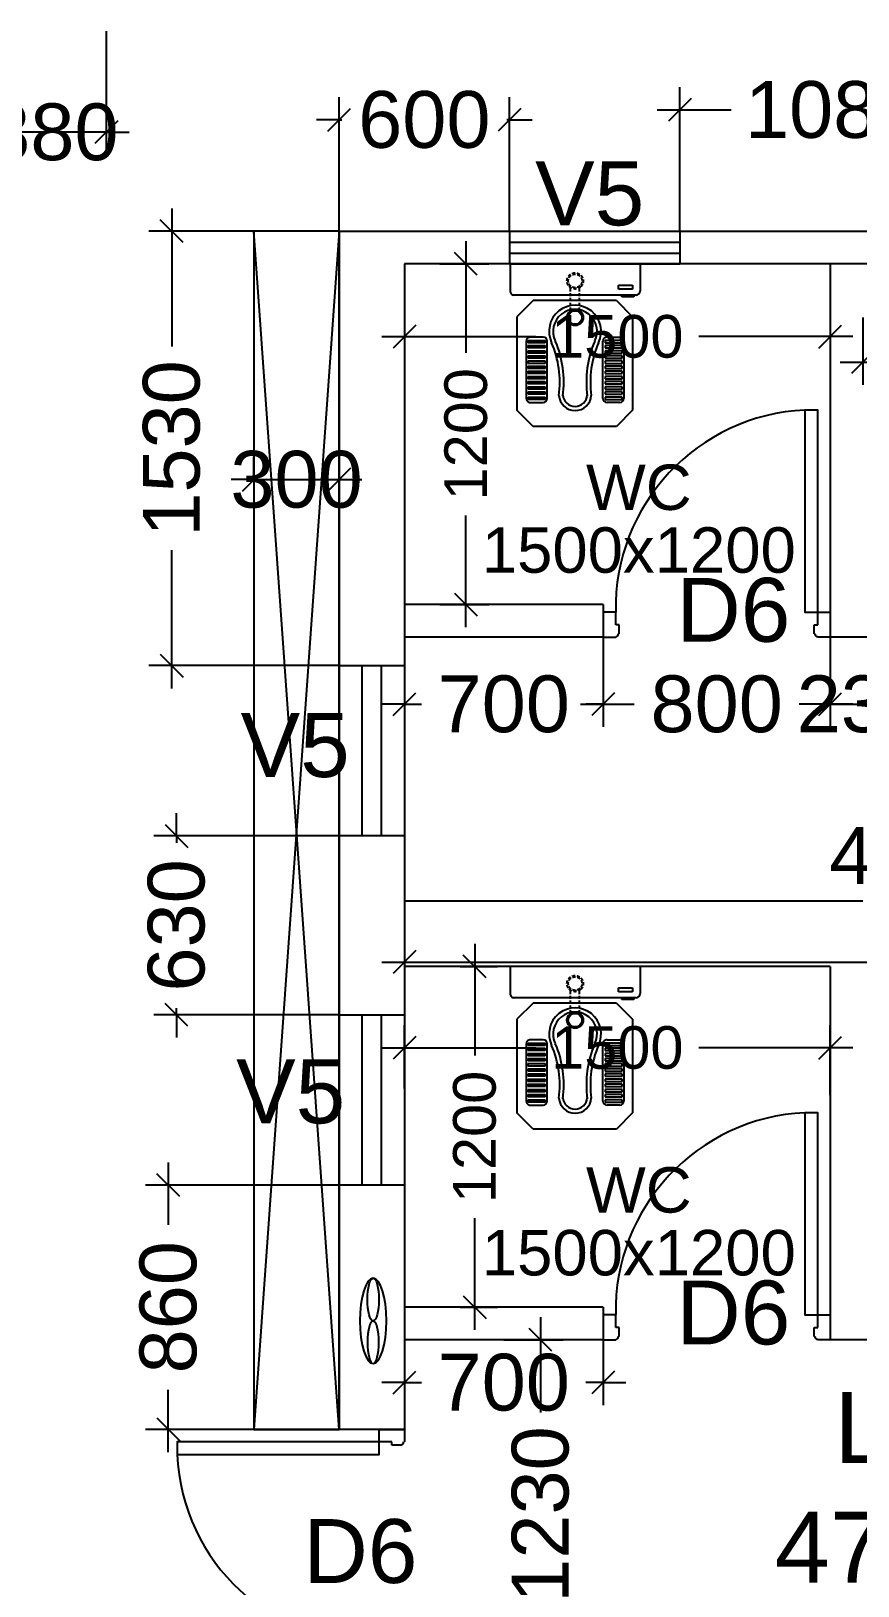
# Model space of a CAD drawing. Extents: x 7620542 to 7843793, y -6476226 to -6093835.
# Drawn here: x 7642264 to 7645176, y -6342722 to -6337245 of the extents above; entities that cross this region are included whole.
import ezdxf
from ezdxf.enums import TextEntityAlignment as Align

# ---------------------------------------------------------------- set-up
doc = ezdxf.new("R2010")
doc.units = 0
doc.header["$LTSCALE"] = 600
doc.header["$MEASUREMENT"] = 0
doc.header["$PDMODE"] = 35
doc.linetypes.add('HIDDEN', pattern=[0.375, 0.25, -0.125])
doc.layers.get('0').update_dxf_attribs({"linetype": 'CONTINUOUS'})
doc.layers.get('Defpoints').update_dxf_attribs({"linetype": 'CONTINUOUS'})
for name, color, linetype in [('DIM-TEXT', 8, 'CONTINUOUS'), ('DOOR', 32, 'CONTINUOUS'), ('Duct', 8, 'CONTINUOUS'), ('Exaust', 8, 'CONTINUOUS'), ('joinery', 7, 'CONTINUOUS'), ('Room Dim', 1, 'CONTINUOUS'), ('T Wall', 8, 'CONTINUOUS'), ('TEXT', 6, 'CONTINUOUS'), ('toi-fix', 46, 'CONTINUOUS'), ('Wall', 1, 'CONTINUOUS'), ('Walls', 7, 'CONTINUOUS'), ('WIN', 151, 'CONTINUOUS'), ('Working Dim', 5, 'CONTINUOUS')]:
    doc.layers.add(name, color=color, linetype=linetype)
doc.styles.add('ari', font='arial.ttf')
doc.styles.add('ARIAL', font='arial.ttf')
doc.styles.add('RT', font='romant.shx')
doc.dimstyles.new('int. dim', dxfattribs={"dimtxt": 450, "dimasz": 80, "dimexe": 80, "dimexo": 0, "dimgap": 70, "dimtad": 0, "dimdec": 0, "dimzin": 12, "dimdsep": 46, "dimtxsty": 'ari', "dimblk": 'OBLIQUE', "dimcen": 2, "dimdle": 80, "dimclrd": 256, "dimclre": 256, "dimclrt": 6, "dimadec": 0, "dimazin": 0, "dimtfac": 1, "dimtdec": 0, "dimtix": 1, "dimtmove": 2, "dimatfit": 3, "dimfxl": 1, "dimtolj": 1, "dimtzin": 0, "dimlwd": -1, "dimlwe": -1, "dimarcsym": 0})
doc.dimstyles.new('TEXT', dxfattribs={"dimscale": 0, "dimtxt": 600, "dimasz": 300, "dimexe": 300, "dimexo": 30, "dimgap": 50, "dimtad": 0, "dimdec": 0, "dimzin": 0, "dimdsep": 46, "dimtxsty": 'RT', "dimblk": 'OBLIQUE', "dimcen": 0.09, "dimdle": 300, "dimclrd": 256, "dimclre": 256, "dimclrt": 170, "dimadec": 0, "dimazin": 0, "dimtfac": 1, "dimtdec": 0, "dimtofl": 0, "dimtmove": 2, "dimatfit": 3, "dimfxl": 1, "dimfrac": 2, "dimtolj": 1, "dimtzin": 0, "dimlwd": -1, "dimlwe": -1, "dimarcsym": 0})

# ---------------------------------------------------------------- blocks, each defined once
blk = doc.blocks.new('_Oblique')
at = {"color": 0, "linetype": 'ByBlock', "lineweight": -2}
blk.add_line((-0.5, -0.5), (0.5, 0.5), dxfattribs=at)
blk = doc.blocks.new('*D553')
at = {"layer": 'Defpoints', "color": 0, "transparency": 16777216}
for p in [(7642149, -6337245.4, 47.4), (7642529, -6337245.4, 47.4), (7642149, -6337601.5)]:
    blk.add_point(p, dxfattribs=at)
at = {"layer": 'Working Dim', "transparency": 16777216}
for p, q in [((7642149, -6337245.4), (7642149, -6337681.5)), ((7642529, -6337245.4), (7642529, -6337681.5)), ((7642149, -6337601.5), (7642069, -6337601.5)), ((7642529, -6337601.5), (7642149, -6337601.5)), ((7642529, -6337601.5), (7642609, -6337601.5))]:
    blk.add_line(p, q, dxfattribs=at)
at = {"layer": 'Working Dim', "transparency": 16777216, "xscale": 80, "yscale": 80, "zscale": 80}
blk.add_blockref('_Oblique', (7642149, -6337601.5), dxfattribs=at)
at = {"layer": 'Working Dim', "transparency": 16777216, "xscale": 80, "yscale": 80, "zscale": 80, "rotation": 180}
blk.add_blockref('_Oblique', (7642529, -6337601.5), dxfattribs=at)
at = {"layer": 'Working Dim', "color": 6, "transparency": 16777216, "insert": (7642339, -6337601.5), "char_height": 200, "attachment_point": 5, "style": 'ari'}
blk.add_mtext('\\A1;380', dxfattribs=at)
blk = doc.blocks.new('Z$W@#1841')
at = {"layer": 'DOOR'}
for p, q in [((-267.6, -167.4), (-317.3, -167.4)), ((-317.3, -167.4), (-317.3, -267.4)), ((-267.6, -217.9), (-267.6, -167.4)), ((533, -217.9), (533, -167.4)), ((533, -167.4), (582.7, -167.4)), ((582.7, -167.4), (582.7, -267.4)), ((-254.1, -217.9), (-267.6, -217.9)), ((-254.1, -253.9), (-254.1, -217.9)), ((519.5, -253.9), (519.5, -217.9)), ((519.5, -217.9), (533, -217.9)), ((-317.3, -267.4), (-267.6, -267.4)), ((-267.6, -267.4), (-267.6, -265.2)), ((-254.1, -253.9), (-256.3, -253.9)), ((519.5, -253.9), (521.7, -253.9)), ((533, -267.4), (533, -265.2)), ((582.7, -267.4), (533, -267.4))]:
    blk.add_line(p, q, dxfattribs=at)
blk.add_lwpolyline([(482.5, 633.2), (482.5, -167.4), (533, -167.4), (533, 633.2)], close=True, dxfattribs=at)
at = {"layer": 'DOOR', "color": 145}
blk.add_arc((518.4, -152.1), 786.1, 92.61772, 181.11293, dxfattribs=at)
at = {"layer": 'DOOR'}
for centre, start, end in [((-267.6, -253.9), 270, 0), ((533, -253.9), 180, 270)]:
    blk.add_arc(centre, 11.2, start, end, dxfattribs=at)
blk = doc.blocks.new('A$C37B60793')
at = {"layer": 'toi-fix', "color": 8}
for p, q in [((0, 303.1), (127, 303.1)), ((0, -306.5), (0, 303.1)), ((146, -287.4), (146, 284.1)), ((171.2, 195), (247.4, 271.2)), ((247.4, 271.2), (685.9, 271.2)), ((362.3, 226.9), (630.5, 226.9)), ((762.1, 195), (685.9, 271.2)), ((171.2, -195.4), (171.2, 195)), ((343.3, 148.1), (343.3, 207.9)), ((358.5, 218.7), (358.5, 139.2)), ((369.5, 218.7), (358.5, 218.7)), ((369.5, 139.2), (369.5, 218.7)), ((382.7, 218.7), (382.7, 139.2)), ((393.7, 218.7), (382.7, 218.7)), ((393.7, 139.2), (393.7, 218.7)), ((406.9, 218.7), (406.9, 139.2)), ((417.9, 218.7), (406.9, 218.7)), ((417.9, 139.2), (417.9, 218.7)), ((431, 218.7), (431, 139.2)), ((442.1, 218.7), (431, 218.7)), ((442.1, 139.2), (442.1, 218.7)), ((455.2, 218.7), (455.2, 139.2)), ((466.3, 218.7), (455.2, 218.7)), ((466.3, 139.2), (466.3, 218.7)), ((479.4, 218.7), (479.4, 139.2)), ((490.5, 218.7), (479.4, 218.7)), ((490.5, 139.2), (490.5, 218.7)), ((503.6, 218.7), (503.6, 139.2)), ((514.6, 218.7), (503.6, 218.7)), ((514.6, 139.2), (514.6, 218.7)), ((527.8, 218.7), (527.8, 139.2)), ((538.8, 218.7), (527.8, 218.7)), ((538.8, 139.2), (538.8, 218.7)), ((552, 218.7), (552, 139.2)), ((563, 218.7), (552, 218.7)), ((563, 139.2), (563, 218.7)), ((576.2, 218.7), (576.2, 139.2)), ((587.2, 218.7), (576.2, 218.7)), ((587.2, 139.2), (587.2, 218.7)), ((600.4, 218.7), (600.4, 139.2)), ((611.4, 218.7), (600.4, 218.7)), ((611.4, 139.2), (611.4, 218.7)), ((624.5, 218.7), (624.5, 139.2)), ((635.6, 218.7), (624.5, 218.7)), ((635.6, 139.2), (635.6, 218.7)), ((649.5, 207.9), (649.5, 148.1)), ((762.1, -195.4), (762.1, 195)), ((358.5, 139.2), (369.5, 139.2)), ((630.5, 129.1), (362.3, 129.1)), ((382.7, 139.2), (393.7, 139.2)), ((406.9, 139.2), (417.9, 139.2)), ((431, 139.2), (442.1, 139.2)), ((455.2, 139.2), (466.3, 139.2)), ((479.4, 139.2), (490.5, 139.2)), ((503.6, 139.2), (514.6, 139.2)), ((527.8, 139.2), (538.8, 139.2)), ((552, 139.2), (563, 139.2)), ((576.2, 139.2), (587.2, 139.2)), ((600.4, 139.2), (611.4, 139.2)), ((624.5, 139.2), (635.6, 139.2)), ((358.5, -222), (358.5, -142.6)), ((358.5, -142.6), (369.5, -142.6)), ((630.5, -132.4), (362.3, -132.4)), ((369.5, -142.6), (369.5, -222)), ((382.7, -222), (382.7, -142.6)), ((382.7, -142.6), (393.7, -142.6)), ((393.7, -142.6), (393.7, -222)), ((406.9, -222), (406.9, -142.6)), ((406.9, -142.6), (417.9, -142.6)), ((417.9, -142.6), (417.9, -222)), ((431, -222), (431, -142.6)), ((431, -142.6), (442.1, -142.6)), ((442.1, -142.6), (442.1, -222)), ((455.2, -222), (455.2, -142.6)), ((455.2, -142.6), (466.3, -142.6)), ((466.3, -142.6), (466.3, -222)), ((479.4, -222), (479.4, -142.6)), ((479.4, -142.6), (490.5, -142.6)), ((490.5, -142.6), (490.5, -222)), ((503.6, -222), (503.6, -142.6)), ((503.6, -142.6), (514.6, -142.6)), ((514.6, -142.6), (514.6, -222)), ((527.8, -222), (527.8, -142.6)), ((527.8, -142.6), (538.8, -142.6)), ((538.8, -142.6), (538.8, -222)), ((552, -222), (552, -142.6)), ((552, -142.6), (563, -142.6)), ((563, -142.6), (563, -222)), ((576.2, -222), (576.2, -142.6)), ((576.2, -142.6), (587.2, -142.6)), ((587.2, -142.6), (587.2, -222)), ((600.4, -222), (600.4, -142.6)), ((600.4, -142.6), (611.4, -142.6)), ((611.4, -142.6), (611.4, -222)), ((624.5, -222), (624.5, -142.6)), ((624.5, -142.6), (635.6, -142.6)), ((635.6, -142.6), (635.6, -222)), ((117.8, -205), (100.3, -205)), ((100.3, -205), (100.3, -270.7)), ((117.8, -270.7), (117.8, -205)), ((171.2, -195.4), (247.4, -271.6)), ((343.3, -151.5), (343.3, -211.2)), ((649.5, -211.2), (649.5, -151.5)), ((685.9, -271.6), (762.1, -195.4)), ((100.3, -270.7), (117.8, -270.7)), ((153.7, -221.4), (147.5, -221.4)), ((147.5, -221.4), (147.5, -276.8)), ((147.5, -276.8), (153.7, -276.8)), ((153.7, -276.8), (153.7, -221.4)), ((247.4, -271.6), (685.9, -271.6)), ((369.5, -222), (358.5, -222)), ((362.3, -230.3), (630.5, -230.3)), ((393.7, -222), (382.7, -222)), ((417.9, -222), (406.9, -222)), ((442.1, -222), (431, -222)), ((466.3, -222), (455.2, -222)), ((490.5, -222), (479.4, -222)), ((514.6, -222), (503.6, -222)), ((538.8, -222), (527.8, -222)), ((563, -222), (552, -222)), ((587.2, -222), (576.2, -222)), ((611.4, -222), (600.4, -222)), ((635.6, -222), (624.5, -222)), ((0, -306.5), (127, -306.5))]:
    blk.add_line(p, q, dxfattribs=at)
at = {"layer": 'toi-fix', "color": 8, "linetype": 'HIDDEN', "ltscale": 0.1}
for p, q in [((219.3, 19), (111.7, 19)), ((219.3, -22.3), (111.7, -22.3))]:
    blk.add_line(p, q, dxfattribs=at)
at = {"layer": 'toi-fix', "color": 8, "extrusion": (0, 0, -1)}
for centre, major_axis, start_param, end_param in [((127, 284.1), (-13.5, -13.5), 2.356194, 3.926991), ((362.3, 207.9), (13.5, -13.5), 2.356194, 3.926991), ((630.5, 207.9), (-13.5, -13.5), 2.356194, 3.926991), ((362.3, 148.1), (-13.5, -13.5), -0.785398, 0.785398), ((630.5, 148.1), (-13.5, -13.5), 3.926991, 5.497787), ((316.3, -1.7), (0, -122.2), -0.449608, 3.591264), ((316.3, -1.7), (0, -103.2), -0.449671, 3.591202), ((554, 536.4), (-29.4, -484.3), -0.19615, 0.346746), ((554, 536.4), (-11.6, -466), -0.160496, 0.3824), ((611.1, -1.7), (-54, -54), 2.434309, 5.419673), ((251.3, -1.7), (-26.9, -26.9), 0.785398, 7.068583), ((251.3, -1.7), (-22.5, -22.5), 0.785398, 7.068583), ((611.1, -1.7), (40.6, -40.6), 4.005105, 6.990469), ((554, -539.7), (29.4, -484.3), 2.794864, 3.33776), ((554, -539.7), (11.6, -466), 2.7592, 3.302095), ((362.3, -151.5), (13.5, -13.5), 2.356194, 3.926991), ((630.5, -151.5), (13.5, -13.5), 3.926991, 5.497787), ((362.3, -211.2), (-13.5, -13.5), -0.785398, 0.785398), ((630.5, -211.2), (13.5, -13.5), 5.497787, 7.068583), ((127, -287.4), (13.5, -13.5), 5.497787, 7.068583)]:
    blk.add_ellipse(centre, major_axis=major_axis, ratio=1, start_param=start_param, end_param=end_param, dxfattribs=at)
at = {"layer": 'toi-fix', "color": 8, "linetype": 'HIDDEN', "ltscale": 0.1, "extrusion": (0, 0, -1)}
for major_axis, start_param, end_param in [((26.9, -26.9), 2.356194490188911, 8.639379797368496), ((22.5, -22.5), 2.356194490188169, 8.639379797367756)]:
    blk.add_ellipse((79.7, -1.7), major_axis=major_axis, ratio=1, start_param=start_param, end_param=end_param, dxfattribs=at)
blk = doc.blocks.new('A$C153C7E87')
at = {"layer": 'Exaust', "color": 10, "extrusion": (0, 0, -1)}
for centre, major_axis, ratio in [((0, 0), (150.2, 0.1), 0.312125), ((-75.1, 0), (75.1, 0), 0.271389)]:
    blk.add_ellipse(centre, major_axis=major_axis, ratio=ratio, start_param=3.141593, end_param=9.424778, dxfattribs=at)
at = {"layer": 'Exaust', "color": 10}
blk.add_ellipse((75.1, 0), major_axis=(75.1, 0), ratio=0.271389, dxfattribs=at)
blk = doc.blocks.new('*D812')
at = {"layer": 'Defpoints', "color": 0, "transparency": 16777216}
for p in [(7643928.9, -6341855.4, -5.1), (7644058.4, -6341855.4), (7643928.9, -6343085.4, -5.1)]:
    blk.add_point(p, dxfattribs=at)
at = {"layer": 'Working Dim', "transparency": 16777216}
for p, q in [((7644058.4, -6341775.4), (7644058.4, -6342111.5)), ((7643928.9, -6341855.4), (7644138.4, -6341855.4)), ((7644058.4, -6343165.4), (7644058.4, -6342829.3)), ((7643928.9, -6343085.4), (7644138.4, -6343085.4))]:
    blk.add_line(p, q, dxfattribs=at)
at = {"layer": 'Working Dim', "transparency": 16777216, "xscale": 80, "yscale": 80, "zscale": 80}
for p, rotation in [((7644058.4, -6341855.4), 90), ((7644058.4, -6343085.4), 270)]:
    blk.add_blockref('_Oblique', p, dxfattribs=dict(at, rotation=rotation))
at = {"layer": 'Working Dim', "color": 6, "transparency": 16777216, "insert": (7644058.4, -6342470.4), "char_height": 200, "attachment_point": 5, "rotation": 90, "style": 'ari'}
blk.add_mtext('\\A1;1230', dxfattribs=at)
blk = doc.blocks.new('*D817')
at = {"layer": 'Defpoints', "color": 0, "transparency": 16777216}
for p in [(7643578.9, -6341855.4, -5.1), (7644278.9, -6341855.4, -5.1), (7644278.9, -6342005.6)]:
    blk.add_point(p, dxfattribs=at)
at = {"layer": 'Working Dim', "transparency": 16777216}
for p, q in [((7643578.9, -6341855.4), (7643578.9, -6342085.6)), ((7644278.9, -6341855.4), (7644278.9, -6342085.6)), ((7643578.9, -6342005.6), (7643498.9, -6342005.6)), ((7643578.9, -6342005.6), (7643639.1, -6342005.6)), ((7644278.9, -6342005.6), (7644218.6, -6342005.6)), ((7644278.9, -6342005.6), (7644358.9, -6342005.6))]:
    blk.add_line(p, q, dxfattribs=at)
at = {"layer": 'Working Dim', "transparency": 16777216, "xscale": 80, "yscale": 80, "zscale": 80}
blk.add_blockref('_Oblique', (7643578.9, -6342005.6), dxfattribs=at)
at = {"layer": 'Working Dim', "transparency": 16777216, "xscale": 80, "yscale": 80, "zscale": 80, "rotation": 180}
blk.add_blockref('_Oblique', (7644278.9, -6342005.6), dxfattribs=at)
at = {"layer": 'Working Dim', "color": 6, "transparency": 16777216, "insert": (7643928.9, -6342005.6), "char_height": 200, "attachment_point": 5, "style": 'ari'}
blk.add_mtext('\\A1;700', dxfattribs=at)
blk = doc.blocks.new('*D818')
at = {"layer": 'Defpoints', "color": 0, "transparency": 16777216}
for p in [(7643775.1, -6340540.4, -0.7), (7643826.5, -6340540.4), (7643775.1, -6341740.4, -5.1)]:
    blk.add_point(p, dxfattribs=at)
at = {"layer": 'Working Dim', "transparency": 16777216}
for p, q in [((7643826.5, -6340460.4), (7643826.5, -6340853.7)), ((7643775.1, -6340540.4), (7643906.5, -6340540.4)), ((7643826.5, -6341820.4), (7643826.5, -6341427)), ((7643775.1, -6341740.4), (7643906.5, -6341740.4))]:
    blk.add_line(p, q, dxfattribs=at)
at = {"layer": 'Working Dim', "transparency": 16777216, "xscale": 80, "yscale": 80, "zscale": 80}
for p, rotation in [((7643826.5, -6340540.4), 90), ((7643826.5, -6341740.4), 270)]:
    blk.add_blockref('_Oblique', p, dxfattribs=dict(at, rotation=rotation))
at = {"layer": 'Working Dim', "color": 6, "transparency": 16777216, "insert": (7643826.5, -6341140.4), "char_height": 150, "attachment_point": 5, "rotation": 90, "style": 'ari'}
blk.add_mtext('\\A1;1200', dxfattribs=at)
blk = doc.blocks.new('*D819')
at = {"layer": 'Defpoints', "color": 0, "transparency": 16777216}
for p in [(7645078.9, -6340826.4), (7643578.9, -6340969.8), (7645078.9, -6340993.8, -10.3)]:
    blk.add_point(p, dxfattribs=at)
at = {"layer": 'Working Dim', "transparency": 16777216}
for p, q in [((7643578.9, -6340969.8), (7643578.9, -6340746.4)), ((7645078.9, -6340993.8), (7645078.9, -6340746.4)), ((7643498.9, -6340826.4), (7644042.2, -6340826.4)), ((7645158.9, -6340826.4), (7644615.6, -6340826.4))]:
    blk.add_line(p, q, dxfattribs=at)
at = {"layer": 'Working Dim', "transparency": 16777216, "xscale": 80, "yscale": 80, "zscale": 80, "rotation": 180}
blk.add_blockref('_Oblique', (7643578.9, -6340826.4), dxfattribs=at)
at = {"layer": 'Working Dim', "transparency": 16777216, "xscale": 80, "yscale": 80, "zscale": 80}
blk.add_blockref('_Oblique', (7645078.9, -6340826.4), dxfattribs=at)
at = {"layer": 'Working Dim', "color": 6, "transparency": 16777216, "insert": (7644328.9, -6340826.4), "char_height": 150, "attachment_point": 5, "style": 'ari'}
blk.add_mtext('\\A1;1500', dxfattribs=at)
blk = doc.blocks.new('*D820')
at = {"layer": 'Defpoints', "color": 0, "transparency": 16777216}
for p in [(7643579, -6340155.3, 5.1), (7648309, -6340446, 9.4), (7648309, -6340524.3)]:
    blk.add_point(p, dxfattribs=at)
at = {"layer": 'Working Dim', "transparency": 16777216}
for p, q in [((7643579, -6340155.3), (7643579, -6340604.3)), ((7648309, -6340446), (7648309, -6340604.3)), ((7643499, -6340524.3), (7645571.7, -6340524.3)), ((7648389, -6340524.3), (7646316.3, -6340524.3))]:
    blk.add_line(p, q, dxfattribs=at)
at = {"layer": 'Working Dim', "transparency": 16777216, "xscale": 80, "yscale": 80, "zscale": 80, "rotation": 180}
blk.add_blockref('_Oblique', (7643579, -6340524.3), dxfattribs=at)
at = {"layer": 'Working Dim', "transparency": 16777216, "xscale": 80, "yscale": 80, "zscale": 80}
blk.add_blockref('_Oblique', (7648309, -6340524.3), dxfattribs=at)
at = {"layer": 'Working Dim', "color": 6, "transparency": 16777216, "insert": (7645944, -6340524.3), "char_height": 200, "attachment_point": 5, "style": 'ari'}
blk.add_mtext('\\A1;4730', dxfattribs=at)
blk = doc.blocks.new('*D822')
at = {"layer": 'Defpoints', "color": 0, "transparency": 16777216}
for p in [(7643704, -6338065.4, 5.1), (7643795.8, -6338065.4), (7643704, -6339265.4, 5.1)]:
    blk.add_point(p, dxfattribs=at)
at = {"layer": 'Working Dim', "transparency": 16777216}
for p, q in [((7643795.8, -6337985.4), (7643795.8, -6338378.7)), ((7643704, -6338065.4), (7643875.8, -6338065.4)), ((7643795.8, -6339345.4), (7643795.8, -6338952)), ((7643704, -6339265.4), (7643875.8, -6339265.4))]:
    blk.add_line(p, q, dxfattribs=at)
at = {"layer": 'Working Dim', "transparency": 16777216, "xscale": 80, "yscale": 80, "zscale": 80}
for p, rotation in [((7643795.8, -6338065.4), 90), ((7643795.8, -6339265.4), 270)]:
    blk.add_blockref('_Oblique', p, dxfattribs=dict(at, rotation=rotation))
at = {"layer": 'Working Dim', "color": 6, "transparency": 16777216, "insert": (7643795.8, -6338665.4), "char_height": 150, "attachment_point": 5, "rotation": 90, "style": 'ari'}
blk.add_mtext('\\A1;1200', dxfattribs=at)
blk = doc.blocks.new('*D823')
at = {"layer": 'Defpoints', "color": 0, "transparency": 16777216}
for p in [(7643579, -6338220.7, 5.1), (7645078.9, -6338220.7, 5.1), (7645078.9, -6338321.6)]:
    blk.add_point(p, dxfattribs=at)
at = {"layer": 'Working Dim', "transparency": 16777216}
for p, q in [((7643579, -6338220.7), (7643579, -6338401.6)), ((7645078.9, -6338220.7), (7645078.9, -6338401.6)), ((7643499, -6338321.6), (7644042.3, -6338321.6)), ((7645158.9, -6338321.6), (7644615.6, -6338321.6))]:
    blk.add_line(p, q, dxfattribs=at)
at = {"layer": 'Working Dim', "transparency": 16777216, "xscale": 80, "yscale": 80, "zscale": 80, "rotation": 180}
blk.add_blockref('_Oblique', (7643579, -6338321.6), dxfattribs=at)
at = {"layer": 'Working Dim', "transparency": 16777216, "xscale": 80, "yscale": 80, "zscale": 80}
blk.add_blockref('_Oblique', (7645078.9, -6338321.6), dxfattribs=at)
at = {"layer": 'Working Dim', "color": 6, "transparency": 16777216, "insert": (7644328.9, -6338321.6), "char_height": 150, "attachment_point": 5, "style": 'ari'}
blk.add_mtext('\\A1;1500', dxfattribs=at)
blk = doc.blocks.new('*D824')
at = {"layer": 'Defpoints', "color": 0, "transparency": 16777216}
for p in [(7645193.9, -6338254.4, 5.1), (7646693.9, -6338288, 5.1), (7646693.9, -6338411.3)]:
    blk.add_point(p, dxfattribs=at)
at = {"layer": 'Working Dim', "transparency": 16777216}
for p, q in [((7645193.9, -6338254.4), (7645193.9, -6338491.3)), ((7646693.9, -6338288), (7646693.9, -6338491.3)), ((7645113.9, -6338411.3), (7645657.2, -6338411.3)), ((7646773.9, -6338411.3), (7646230.5, -6338411.3))]:
    blk.add_line(p, q, dxfattribs=at)
at = {"layer": 'Working Dim', "transparency": 16777216, "xscale": 80, "yscale": 80, "zscale": 80, "rotation": 180}
blk.add_blockref('_Oblique', (7645193.9, -6338411.3), dxfattribs=at)
at = {"layer": 'Working Dim', "transparency": 16777216, "xscale": 80, "yscale": 80, "zscale": 80}
blk.add_blockref('_Oblique', (7646693.9, -6338411.3), dxfattribs=at)
at = {"layer": 'Working Dim', "color": 6, "transparency": 16777216, "insert": (7645943.9, -6338411.3), "char_height": 150, "attachment_point": 5, "style": 'ari'}
blk.add_mtext('\\A1;1500', dxfattribs=at)
blk = doc.blocks.new('*D835')
at = {"layer": 'Defpoints', "color": 0, "linetype": 'Continuous', "transparency": 16777216}
for p in [(7658166.6, -6335351), (7641399, -6337015.4, -0.2), (7658166.6, -6337015.4, 11187)]:
    blk.add_point(p, dxfattribs=at)
at = {"layer": 'DIM-TEXT', "transparency": 16777216}
for p, q in [((7641399, -6337015.4), (7641399, -6335051)), ((7658166.6, -6337015.4), (7658166.6, -6335051)), ((7641099, -6335351), (7643885.4, -6335351)), ((7658466.6, -6335351), (7655680.1, -6335351))]:
    blk.add_line(p, q, dxfattribs=at)
at = {"layer": 'DIM-TEXT', "linetype": 'Continuous', "transparency": 16777216, "xscale": 300, "yscale": 300, "zscale": 300, "rotation": 180}
blk.add_blockref('_Oblique', (7641399, -6335351), dxfattribs=at)
at = {"layer": 'DIM-TEXT', "linetype": 'Continuous', "transparency": 16777216, "xscale": 300, "yscale": 300, "zscale": 300}
blk.add_blockref('_Oblique', (7658166.6, -6335351), dxfattribs=at)
at = {"layer": 'DIM-TEXT', "color": 170, "linetype": 'Continuous', "transparency": 16777216, "insert": (7649782.8, -6335351), "char_height": 750, "attachment_point": 5, "style": 'ari'}
blk.add_mtext('\\A1;{\\H0.8x;ATTENDANT WAITING HALLS\\P(NIGHT STAY)}', dxfattribs=at)
blk = doc.blocks.new('*D1742')
at = {"layer": 'Defpoints', "color": 0, "transparency": 16777216}
for p in [(7643579, -6339380.4), (7644278.9, -6339380.4), (7644278.9, -6339616.3)]:
    blk.add_point(p, dxfattribs=at)
at = {"layer": 'Working Dim', "transparency": 16777216}
for p, q in [((7643579, -6339380.4), (7643579, -6339696.3)), ((7644278.9, -6339380.4), (7644278.9, -6339696.3)), ((7643579, -6339616.3), (7643499, -6339616.3)), ((7643579, -6339616.3), (7643639.2, -6339616.3)), ((7644278.9, -6339616.3), (7644218.7, -6339616.3)), ((7644278.9, -6339616.3), (7644358.9, -6339616.3))]:
    blk.add_line(p, q, dxfattribs=at)
at = {"layer": 'Working Dim', "transparency": 16777216, "xscale": 80, "yscale": 80, "zscale": 80}
blk.add_blockref('_Oblique', (7643579, -6339616.3), dxfattribs=at)
at = {"layer": 'Working Dim', "transparency": 16777216, "xscale": 80, "yscale": 80, "zscale": 80, "rotation": 180}
blk.add_blockref('_Oblique', (7644278.9, -6339616.3), dxfattribs=at)
at = {"layer": 'Working Dim', "color": 6, "transparency": 16777216, "insert": (7643928.9, -6339616.3), "char_height": 200, "attachment_point": 5, "style": 'ari'}
blk.add_mtext('\\A1;700', dxfattribs=at)
blk = doc.blocks.new('*D1743')
at = {"layer": 'Defpoints', "color": 0, "transparency": 16777216}
for p in [(7644278.9, -6339380.4), (7645078.9, -6339380.4), (7645078.9, -6339616.3)]:
    blk.add_point(p, dxfattribs=at)
at = {"layer": 'Working Dim', "transparency": 16777216}
for p, q in [((7644278.9, -6339380.4), (7644278.9, -6339696.3)), ((7645078.9, -6339380.4), (7645078.9, -6339696.3)), ((7644198.9, -6339616.3), (7644388.1, -6339616.3)), ((7645158.9, -6339616.3), (7644969.6, -6339616.3))]:
    blk.add_line(p, q, dxfattribs=at)
at = {"layer": 'Working Dim', "transparency": 16777216, "xscale": 80, "yscale": 80, "zscale": 80, "rotation": 180}
blk.add_blockref('_Oblique', (7644278.9, -6339616.3), dxfattribs=at)
at = {"layer": 'Working Dim', "transparency": 16777216, "xscale": 80, "yscale": 80, "zscale": 80}
blk.add_blockref('_Oblique', (7645078.9, -6339616.3), dxfattribs=at)
at = {"layer": 'Working Dim', "color": 6, "transparency": 16777216, "insert": (7644678.9, -6339616.3), "char_height": 200, "attachment_point": 5, "style": 'ari'}
blk.add_mtext('\\A1;800', dxfattribs=at)
blk = doc.blocks.new('*D1744')
at = {"layer": 'Defpoints', "color": 0, "transparency": 16777216}
for p in [(7645078.9, -6339380.4), (7645308.9, -6339380.4), (7645308.9, -6339616.3)]:
    blk.add_point(p, dxfattribs=at)
at = {"layer": 'Working Dim', "transparency": 16777216}
for p, q in [((7645078.9, -6339380.4), (7645078.9, -6339696.3)), ((7645308.9, -6339380.4), (7645308.9, -6339696.3)), ((7645078.9, -6339616.3), (7644998.9, -6339616.3)), ((7645078.9, -6339616.3), (7645308.9, -6339616.3)), ((7645308.9, -6339616.3), (7645388.9, -6339616.3))]:
    blk.add_line(p, q, dxfattribs=at)
at = {"layer": 'Working Dim', "transparency": 16777216, "xscale": 80, "yscale": 80, "zscale": 80}
blk.add_blockref('_Oblique', (7645078.9, -6339616.3), dxfattribs=at)
at = {"layer": 'Working Dim', "transparency": 16777216, "xscale": 80, "yscale": 80, "zscale": 80, "rotation": 180}
blk.add_blockref('_Oblique', (7645308.9, -6339616.3), dxfattribs=at)
at = {"layer": 'Working Dim', "color": 6, "transparency": 16777216, "insert": (7645193.9, -6339616.3), "char_height": 200, "attachment_point": 5, "style": 'ari'}
blk.add_mtext('\\A1;230', dxfattribs=at)
blk = doc.blocks.new('*D1754')
at = {"layer": 'Defpoints', "color": 0, "transparency": 16777216}
for p in [(7643949.3, -6337557.9), (7643349, -6337950.4), (7643949.3, -6337950.4)]:
    blk.add_point(p, dxfattribs=at)
at = {"layer": 'Working Dim', "transparency": 16777216}
for p, q in [((7643349, -6337950.4), (7643349, -6337477.9)), ((7643949.3, -6337950.4), (7643949.3, -6337477.9)), ((7643349, -6337557.9), (7643269, -6337557.9)), ((7643349, -6337557.9), (7643358, -6337557.9)), ((7643949.3, -6337557.9), (7643940.3, -6337557.9)), ((7643949.3, -6337557.9), (7644029.3, -6337557.9))]:
    blk.add_line(p, q, dxfattribs=at)
at = {"layer": 'Working Dim', "transparency": 16777216, "xscale": 80, "yscale": 80, "zscale": 80}
blk.add_blockref('_Oblique', (7643349, -6337557.9), dxfattribs=at)
at = {"layer": 'Working Dim', "transparency": 16777216, "xscale": 80, "yscale": 80, "zscale": 80, "rotation": 180}
blk.add_blockref('_Oblique', (7643949.3, -6337557.9), dxfattribs=at)
at = {"layer": 'Working Dim', "color": 6, "transparency": 16777216, "insert": (7643649.2, -6337557.9), "char_height": 200, "attachment_point": 5, "style": 'ari'}
blk.add_mtext('\\A1;600', dxfattribs=at)
blk = doc.blocks.new('*D1755')
at = {"layer": 'Defpoints', "color": 0, "transparency": 16777216}
for p in [(7645629.4, -6337522.9), (7644549.3, -6337950.4), (7645629.4, -6337950.4)]:
    blk.add_point(p, dxfattribs=at)
at = {"layer": 'Working Dim', "transparency": 16777216}
for p, q in [((7644549.3, -6337950.4), (7644549.3, -6337442.9)), ((7645629.4, -6337950.4), (7645629.4, -6337442.9)), ((7644469.3, -6337522.9), (7644730.5, -6337522.9)), ((7645709.4, -6337522.9), (7645448.2, -6337522.9))]:
    blk.add_line(p, q, dxfattribs=at)
at = {"layer": 'Working Dim', "transparency": 16777216, "xscale": 80, "yscale": 80, "zscale": 80, "rotation": 180}
blk.add_blockref('_Oblique', (7644549.3, -6337522.9), dxfattribs=at)
at = {"layer": 'Working Dim', "transparency": 16777216, "xscale": 80, "yscale": 80, "zscale": 80}
blk.add_blockref('_Oblique', (7645629.4, -6337522.9), dxfattribs=at)
at = {"layer": 'Working Dim', "color": 6, "transparency": 16777216, "insert": (7645089.4, -6337522.9), "char_height": 200, "attachment_point": 5, "style": 'ari'}
blk.add_mtext('\\A1;1080', dxfattribs=at)
blk = doc.blocks.new('*D1759')
at = {"layer": 'Defpoints', "color": 0, "transparency": 16777216}
for p in [(7642747.4, -6341310.3), (7643349, -6341310.3), (7643349, -6342170.4)]:
    blk.add_point(p, dxfattribs=at)
at = {"layer": 'Working Dim', "transparency": 16777216}
for p, q in [((7642747.4, -6341230.3), (7642747.4, -6341449.6)), ((7643349, -6341310.3), (7642667.4, -6341310.3)), ((7642747.4, -6342250.4), (7642747.4, -6342031)), ((7643349, -6342170.4), (7642667.4, -6342170.4))]:
    blk.add_line(p, q, dxfattribs=at)
at = {"layer": 'Working Dim', "transparency": 16777216, "xscale": 80, "yscale": 80, "zscale": 80}
for p, rotation in [((7642747.4, -6341310.3), 90), ((7642747.4, -6342170.4), 270)]:
    blk.add_blockref('_Oblique', p, dxfattribs=dict(at, rotation=rotation))
at = {"layer": 'Working Dim', "color": 6, "transparency": 16777216, "insert": (7642747.4, -6341740.3), "char_height": 200, "attachment_point": 5, "rotation": 90, "style": 'ari'}
blk.add_mtext('\\A1;860', dxfattribs=at)
blk = doc.blocks.new('*D1760')
at = {"layer": 'Defpoints', "color": 0, "transparency": 16777216}
for p in [(7642776.1, -6340080.4), (7643348.9, -6340080.4), (7643349, -6340710.3)]:
    blk.add_point(p, dxfattribs=at)
at = {"layer": 'Working Dim', "transparency": 16777216}
for p, q in [((7642776.1, -6340080.4), (7642776.1, -6340000.4)), ((7643348.9, -6340080.4), (7642696.1, -6340080.4)), ((7642776.1, -6340080.4), (7642776.1, -6340104.2)), ((7643349, -6340710.3), (7642696.1, -6340710.3)), ((7642776.1, -6340710.3), (7642776.1, -6340686.5)), ((7642776.1, -6340710.3), (7642776.1, -6340790.3))]:
    blk.add_line(p, q, dxfattribs=at)
at = {"layer": 'Working Dim', "transparency": 16777216, "xscale": 80, "yscale": 80, "zscale": 80}
for p, rotation in [((7642776.1, -6340080.4), 270), ((7642776.1, -6340710.3), 90)]:
    blk.add_blockref('_Oblique', p, dxfattribs=dict(at, rotation=rotation))
at = {"layer": 'Working Dim', "color": 6, "transparency": 16777216, "insert": (7642776.1, -6340395.3), "char_height": 200, "attachment_point": 5, "rotation": 90, "style": 'ari'}
blk.add_mtext('\\A1;630', dxfattribs=at)
blk = doc.blocks.new('*D1761')
at = {"layer": 'Defpoints', "color": 0, "transparency": 16777216}
for p in [(7643349, -6337950.4), (7642759.2, -6339480.4), (7643349, -6339480.4)]:
    blk.add_point(p, dxfattribs=at)
at = {"layer": 'Working Dim', "transparency": 16777216}
for p, q in [((7642759.2, -6337870.4), (7642759.2, -6338356.5)), ((7643349, -6337950.4), (7642679.2, -6337950.4)), ((7642759.2, -6339560.4), (7642759.2, -6339074.2)), ((7643349, -6339480.4), (7642679.2, -6339480.4))]:
    blk.add_line(p, q, dxfattribs=at)
at = {"layer": 'Working Dim', "transparency": 16777216, "xscale": 80, "yscale": 80, "zscale": 80}
for p, rotation in [((7642759.2, -6337950.4), 90), ((7642759.2, -6339480.4), 270)]:
    blk.add_blockref('_Oblique', p, dxfattribs=dict(at, rotation=rotation))
at = {"layer": 'Working Dim', "color": 6, "transparency": 16777216, "insert": (7642759.2, -6338715.4), "char_height": 200, "attachment_point": 5, "rotation": 90, "style": 'ari'}
blk.add_mtext('\\A1;1530', dxfattribs=at)
blk = doc.blocks.new('*D1763')
at = {"layer": 'Defpoints', "color": 0, "transparency": 16777216}
for p in [(7643048.9, -6338829.7), (7643349, -6338825.3), (7643349, -6338829.7)]:
    blk.add_point(p, dxfattribs=at)
at = {"layer": 'Working Dim', "transparency": 16777216}
for p, q in [((7643048.9, -6338829.7), (7643048.9, -6338745.3)), ((7643349, -6338829.7), (7643349, -6338745.3)), ((7643048.9, -6338825.3), (7642968.9, -6338825.3)), ((7643048.9, -6338825.3), (7643349, -6338825.3)), ((7643349, -6338825.3), (7643429, -6338825.3))]:
    blk.add_line(p, q, dxfattribs=at)
at = {"layer": 'Working Dim', "transparency": 16777216, "xscale": 80, "yscale": 80, "zscale": 80}
blk.add_blockref('_Oblique', (7643048.9, -6338825.3), dxfattribs=at)
at = {"layer": 'Working Dim', "transparency": 16777216, "xscale": 80, "yscale": 80, "zscale": 80, "rotation": 180}
blk.add_blockref('_Oblique', (7643349, -6338825.3), dxfattribs=at)
at = {"layer": 'Working Dim', "color": 6, "transparency": 16777216, "insert": (7643199, -6338825.3), "char_height": 200, "attachment_point": 5, "style": 'ari'}
blk.add_mtext('\\A1;300', dxfattribs=at)

msp = doc.modelspace()

# ---------------------------------------------------------------- linework, layer by layer
at = {"layer": 'Duct', "color": 8, "linetype": 'HIDDEN', "ltscale": 600}
for p, q in [((7643348.913, -6337950.365, -9.699), (7643048.913, -6342170.374, -14.83)), ((7643348.913, -6342170.374, -14.83), (7643048.913, -6337950.365, -9.699))]:
    msp.add_line(p, q, dxfattribs=at)
at = {"layer": 'Duct', "color": 7, "linetype": 'HIDDEN', "ltscale": 600, "elevation": -14.83}
msp.add_lwpolyline([(7643048.913, -6342170.374), (7643349.003, -6342170.374), (7643349.003, -6337950.365), (7643048.913, -6337950.365)], close=True, dxfattribs=at)
at = {"layer": 'T Wall', "color": 6, "linetype": 'Continuous'}
for p, q in [((7645078.868, -6338065.365, -14.83), (7645078.868, -6339265.365, -14.83)), ((7644278.868, -6339265.365, -14.83), (7643578.868, -6339265.365, -14.83)), ((7644278.868, -6339265.365, -14.83), (7644278.868, -6339380.365, -14.83)), ((7645078.868, -6339265.365, -14.83), (7645078.868, -6339380.365, -14.83)), ((7644278.868, -6339380.365, -14.83), (7643578.868, -6339380.365, -14.83)), ((7645308.868, -6339380.365, -14.83), (7645078.868, -6339380.365, -14.83)), ((7644278.868, -6341740.353, -14.83), (7643578.868, -6341740.353, -14.83)), ((7644278.868, -6341740.353, -14.83), (7644278.868, -6341855.353, -14.83)), ((7644278.868, -6341855.353, -14.83), (7643578.868, -6341855.353, -14.83))]:
    msp.add_line(p, q, dxfattribs=at)
at = {"layer": 'Wall', "linetype": 'Continuous'}
msp.add_line((7648309.003, -6338065.365, -14.83), (7643579.003, -6338065.366, -14.83), dxfattribs=at)
at = {"layer": 'Wall', "linetype": 'Continuous', "elevation": -14.83}
msp.add_lwpolyline([(7643349.003, -6337950.365), (7648309.003, -6337950.365)], dxfattribs=at)
at = {"layer": 'Walls'}
for p, q in [((7643349.003, -6337950.365, -14.83), (7643349.003, -6342170.396, -14.83)), ((7643579.003, -6338065.366, -14.83), (7643579.003, -6342170.396, -14.83)), ((7643579.003, -6342170.396, -14.83), (7643349.003, -6342170.396, -14.83))]:
    msp.add_line(p, q, dxfattribs=at)
at = {"layer": 'Walls', "linetype": 'Continuous'}
for p, q in [((7645193.868, -6340310.353, -14.83), (7643578.868, -6340310.353, -14.83)), ((7645078.868, -6340540.353, -14.83), (7643578.868, -6340540.353, -14.83)), ((7645078.868, -6340540.353, -14.83), (7645078.868, -6341855.353, -14.83)), ((7648309.003, -6341855.353, -14.83), (7645078.868, -6341855.353, -14.83))]:
    msp.add_line(p, q, dxfattribs=at)
at = {"layer": 'WIN', "linetype": 'Continuous'}
for p, q in [((7643949.334, -6337950.43, -14.83), (7644549.334, -6337950.43, -14.83)), ((7643949.334, -6337950.43, -14.83), (7643949.334, -6338065.43, -14.83)), ((7643949.334, -6337988.763, -14.83), (7644549.334, -6337988.763, -14.83)), ((7644549.334, -6337950.43, -14.83), (7644549.334, -6338065.43, -14.83)), ((7643949.334, -6338027.097, -14.83), (7644549.334, -6338027.097, -14.83)), ((7643949.334, -6338065.43, -14.83), (7644549.334, -6338065.43, -14.83))]:
    msp.add_line(p, q, dxfattribs=at)
at = {"layer": 'WIN', "linetype": 'Continuous', "elevation": -14.83}
for points in [[(7643348.913, -6340080.365), (7643348.913, -6339480.365), (7643578.913, -6339480.365), (7643578.913, -6340080.365)], [(7643430.254, -6340080.365), (7643430.254, -6339480.365), (7643497.572, -6339480.365), (7643497.572, -6340080.365)], [(7643348.913, -6341310.252), (7643348.913, -6340710.252), (7643578.913, -6340710.252), (7643578.913, -6341310.252)], [(7643430.254, -6341310.252), (7643430.254, -6340710.252), (7643497.572, -6340710.252), (7643497.572, -6341310.252)]]:
    msp.add_lwpolyline(points, close=True, dxfattribs=at)

# ---------------------------------------------------------------- block references
at = {"layer": 'DOOR', "linetype": 'Continuous', "xscale": 0.8887360580265522, "yscale": 0.8887360580265522, "zscale": 0.8887360580265522}
for p in [(7644560.987, -6339142.71, -14.83), (7644560.987, -6341617.698, -14.83)]:
    msp.add_blockref('Z$W@#1841', p, dxfattribs=at)
at = {"layer": 'DOOR', "linetype": 'Continuous', "xscale": 0.8887360580265522, "yscale": 0.8887360580265522, "zscale": 0.8887360580265522, "rotation": 90}
msp.add_blockref('Z$W@#1841', (7643341.348, -6342688.276, -14.83), dxfattribs=at)
at = {"layer": 'Exaust', "linetype": 'Continuous', "rotation": 90}
msp.add_blockref('A$C153C7E87', (7643468.913, -6341788.503, -14.83), dxfattribs=at)
at = {"layer": 'toi-fix', "color": 7, "xscale": -0.7511875331401825, "yscale": 0.7511875331401825, "zscale": 0.7511875321634278, "rotation": 90}
for p in [(7644178.868, -6338065.366, -14.83), (7644178.868, -6340540.353, -14.83)]:
    msp.add_blockref('A$C37B60793', p, dxfattribs=at)

# ---------------------------------------------------------------- texts
at = {"layer": 'joinery', "style": 'ari'}
for p in [(7644231.701, -6337929.442, -11.495), (7643194.24, -6339872.751, -14.83), (7643178.435, -6341092.482, -14.83)]:
    msp.add_text('V5', height=225, dxfattribs=at).set_placement(p, align=Align.CENTER)
for p in [(7644536.781, -6339396.229, -9.699), (7644536.781, -6341871.217, -19.962), (7643223.136, -6342711.499, -14.83)]:
    msp.add_text('D6', height=225, dxfattribs=at).set_placement(p)
at = {"layer": 'Room Dim', "style": 'ARIAL'}
for s, height, p in [('1500x1200', 160, (7644404.622, -6339153.129, -14.83)), ('4730 x 3675', 200, (7645844.701, -6340249.254, -14.83)), ('1500x1200', 160, (7644404.622, -6341628.116, -14.83)), ('4730 x 2545', 250, (7645844.701, -6342710.86, -14.83))]:
    msp.add_text(s, height=height, dxfattribs=at).set_placement(p, align=Align.CENTER)
at = {"layer": 'TEXT', "color": 7, "style": 'ARIAL'}
for s, height, p in [('WC', 160, (7644404.622, -6338932.019, -14.83)), ('WC', 160, (7644404.622, -6341407.006, -14.83)), ('L.TOILET', 250, (7645849.475, -6342289.113, -14.83))]:
    msp.add_text(s, height=height, dxfattribs=at).set_placement(p, align=Align.CENTER)

# ---------------------------------------------------------------- dimensions: what is measured, and where the dimension line sits
at = {"layer": 'DIM-TEXT', "linetype": 'Continuous'}
dim = msp.add_linear_dim(base=(7658166.551, -6335351.01, -14.639), p1=(7641399.003, -6337015.366, -14.83), p2=(7658166.551, -6337015.409, 11172.341), angle=180, text='{\\H0.8x;ATTENDANT WAITING HALLS\\P(NIGHT STAY)}', dimstyle='TEXT', override={"dimscale": 1, "dimtxt": 750, "dimexo": 0, "dimtxsty": 'ari'}, dxfattribs=at)
dim.commit()
dim.dimension.update_dxf_attribs({"geometry": '*D835', "text_midpoint": (7649782.777, -6335351.01, -14.639)})
at = {"layer": 'Working Dim'}
for base, p1, p2, angle, override, picture, middle in [((7642149.003, -6337601.455), (7642529.003, -6337245.366, 47.362), (7642149.003, -6337245.366, 47.362), 180, {"dimtxt": 200}, '*D553', (7642339.003, -6337601.455)), ((7642759.164, -6339480.365, -14.83), (7643349.003, -6337950.365, -14.83), (7643349.003, -6339480.365, -14.83), 90, {"dimtxt": 200, "dimarcsym": 1}, '*D1761', (7642759.164, -6338715.365, -14.83)), ((7643795.8, -6338065.366, -14.83), (7643703.967, -6339265.365, -9.699), (7643703.967, -6338065.366, -9.699), 90, {"dimtxt": 150}, '*D822', (7643795.8, -6338665.365, -14.83)), ((7642776.112, -6340080.365, -14.83), (7643349.003, -6340710.252, -14.83), (7643348.913, -6340080.365, -14.83), 90, {"dimtxt": 200, "dimarcsym": 1}, '*D1760', (7642776.112, -6340395.309, -14.83)), ((7643826.452, -6340540.353, -14.83), (7643775.052, -6341740.353, -19.962), (7643775.067, -6340540.353, -15.502), 90, {"dimtxt": 150}, '*D818', (7643826.452, -6341140.353, -14.83)), ((7642747.424, -6341310.252, -14.83), (7643349.003, -6342170.374, -14.83), (7643349.003, -6341310.252, -14.83), 90, {"dimtxt": 200, "dimarcsym": 1}, '*D1759', (7642747.424, -6341740.313, -14.83)), ((7644058.375, -6341855.353, -14.83), (7643928.868, -6343085.396, -19.962), (7643928.868, -6341855.353, -19.962), 90, {"dimtxt": 200}, '*D812', (7644058.375, -6342470.374, -14.83))]:
    dim = msp.add_linear_dim(base=base, p1=p1, p2=p2, angle=angle, dimstyle='int. dim', override=override, dxfattribs=at)
    dim.commit()
    dim.dimension.update_dxf_attribs({"geometry": picture, "text_midpoint": middle})
for base, p1, p2, override, picture, middle in [((7645629.387, -6337522.892, -14.83), (7644549.334, -6337950.43, -14.83), (7645629.387, -6337950.365, -14.83), {"dimtxt": 200, "dimarcsym": 1}, '*D1755', (7645089.361, -6337522.892, -14.83)), ((7643949.334, -6337557.927, -14.83), (7643349.003, -6337950.365, -14.83), (7643949.334, -6337950.365, -14.83), {"dimtxt": 200, "dimarcsym": 1}, '*D1754', (7643649.168, -6337557.927, -14.83)), ((7645078.868, -6338321.621, -14.83), (7643579.003, -6338220.749, -9.699), (7645078.868, -6338220.749, -9.699), {"dimtxt": 150}, '*D823', (7644328.935, -6338321.621, -14.83)), ((7646693.868, -6338411.308, -14.83), (7645193.868, -6338254.363, -9.699), (7646693.868, -6338288.007, -9.699), {"dimtxt": 150}, '*D824', (7645943.868, -6338411.308, -14.83)), ((7643349.003, -6338825.277, -14.83), (7643048.913, -6338829.7, -14.83), (7643349.003, -6338829.7, -14.83), {"dimtxt": 200, "dimarcsym": 1}, '*D1763', (7643198.958, -6338825.277, -14.83)), ((7644278.868, -6339616.253, -14.83), (7643579.003, -6339380.365, -14.83), (7644278.868, -6339380.365, -14.83), {"dimtxt": 200, "dimarcsym": 1}, '*D1742', (7643928.935, -6339616.253, -14.83)), ((7645078.868, -6339616.253, -14.83), (7644278.868, -6339380.365, -14.83), (7645078.868, -6339380.365, -14.83), {"dimtxt": 200, "dimarcsym": 1}, '*D1743', (7644678.868, -6339616.253, -14.83)), ((7645308.868, -6339616.253, -14.83), (7645078.868, -6339380.365, -14.83), (7645308.868, -6339380.365, -14.83), {"dimtxt": 200, "dimarcsym": 1}, '*D1744', (7645193.868, -6339616.253, -14.83)), ((7648309.003, -6340524.269, -14.83), (7643579.003, -6340155.312, -9.699), (7648309.003, -6340446.003, -5.452), {"dimtxt": 200}, '*D820', (7645944.003, -6340524.269, -14.83)), ((7645078.868, -6340826.417, -14.83), (7643578.913, -6340969.781, -14.83), (7645078.868, -6340993.773, -25.093), {"dimtxt": 150}, '*D819', (7644328.89, -6340826.417, -14.83)), ((7644278.868, -6342005.602, -14.83), (7643578.868, -6341855.353, -19.962), (7644278.868, -6341855.353, -19.962), {"dimtxt": 200}, '*D817', (7643928.868, -6342005.602, -14.83))]:
    dim = msp.add_linear_dim(base=base, p1=p1, p2=p2, dimstyle='int. dim', override=override, dxfattribs=at)
    dim.commit()
    dim.dimension.update_dxf_attribs({"geometry": picture, "text_midpoint": middle})

doc.saveas('drawing.dxf')
